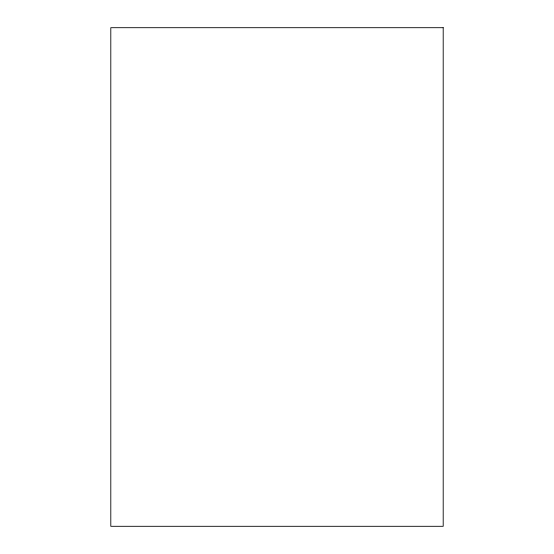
<?xml version="1.0" encoding="UTF-8"?>
<svg xmlns="http://www.w3.org/2000/svg" width="554" height="554" viewBox="0 0 554 554"><rect width="100%" height="100%" fill="white"/><g stroke="black" fill="none" stroke-linecap="round" stroke-linejoin="round"><path stroke-width="0.83" d="M443.2 27.7L110.8 27.7L110.8 526.3L443.2 526.3L443.2 27.7"/></g></svg>
